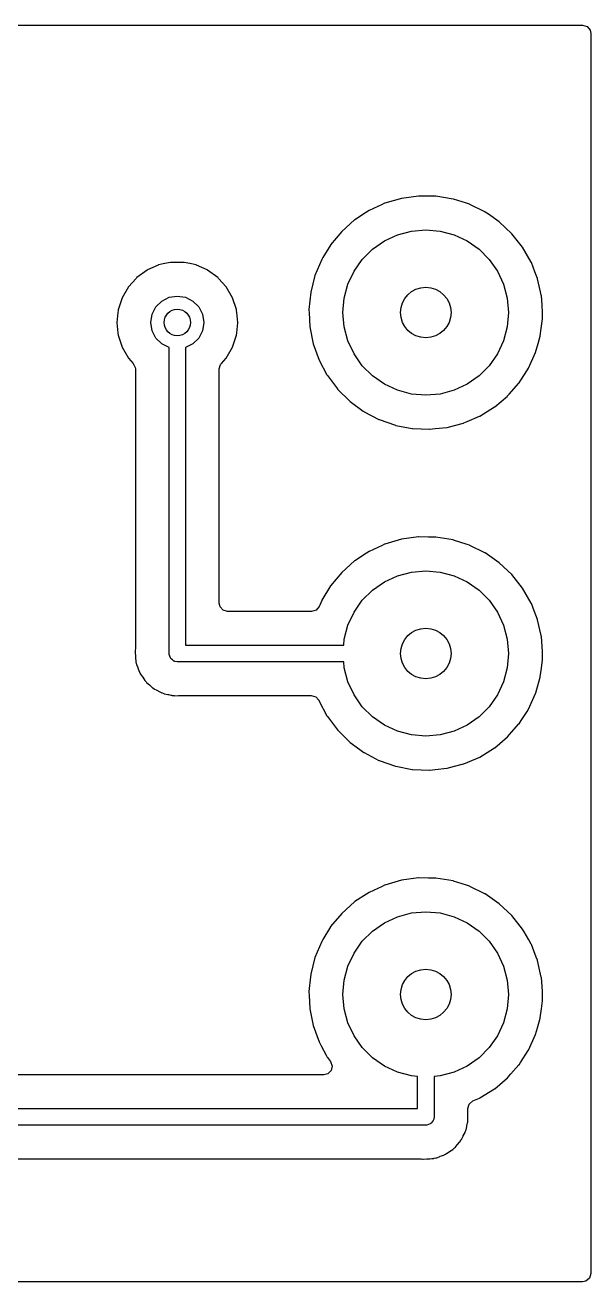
# Model space of a CAD drawing. Extents: x 50.5 to 69.5, y -69.5 to -50.5.
# Drawn here: x 60.95 to 69.49, y -69.49 to -50.51 of the extents above; entities that cross this region are included whole.
import ezdxf

# ---------------------------------------------------------------- set-up
doc = ezdxf.new("R2010")
doc.units = 0
doc.layers.add('BLACK', color=7, linetype='CONTINUOUS')

msp = doc.modelspace()

# ---------------------------------------------------------------- linework, layer by layer
at = {"layer": 'BLACK', "linetype": 'CONTINUOUS'}
for p, q in [((50.6345, -50.5085), (69.3655, -50.5085)), ((69.3655, -50.5085), (69.4336, -50.5285)), ((69.4336, -50.5285), (69.4801, -50.5822)), ((69.4801, -50.5822), (69.4915, -50.6345)), ((69.4915, -50.6345), (69.4915, -69.3655)), ((66.6334, -53.1251), (66.3824, -53.1982)), ((66.8923, -53.0899), (66.6334, -53.1251)), ((66.897, -53.0899), (66.8923, -53.0899)), ((67.0399, -53.0918), (66.897, -53.0899)), ((66.897, -53.0899), (66.897, -53.0899)), ((67.1537, -53.0933), (67.0399, -53.0918)), ((67.4117, -53.1353), (67.1537, -53.0933)), ((67.4161, -53.1367), (67.4117, -53.1353)), ((67.6144, -53.2002), (67.4161, -53.1367)), ((66.1061, -53.3332), (65.9304, -53.4484)), ((66.1451, -53.3077), (66.1061, -53.3332)), ((66.3417, -53.217), (66.1451, -53.3077)), ((66.3782, -53.2002), (66.3417, -53.217)), ((66.3824, -53.1982), (66.3782, -53.2002)), ((66.3782, -53.2002), (66.3782, -53.2002)), ((67.6606, -53.215), (67.6144, -53.2002)), ((67.6648, -53.217), (67.6606, -53.215)), ((67.8908, -53.3285), (67.6648, -53.217)), ((67.6648, -53.217), (67.6648, -53.217)), ((67.895, -53.3306), (67.8908, -53.3285)), ((67.8988, -53.3332), (67.895, -53.3306)), ((67.8989, -53.3332), (67.8988, -53.3332)), ((67.9446, -53.365), (67.8989, -53.3332)), ((65.9265, -53.451), (65.7315, -53.625)), ((65.9304, -53.4484), (65.9265, -53.451)), ((65.9304, -53.4484), (65.9304, -53.4484)), ((68.1098, -53.4796), (67.9446, -53.365)), ((68.3001, -53.6586), (68.1098, -53.4796)), ((65.7315, -53.625), (65.5644, -53.826)), ((66.375, -53.7675), (66.5725, -53.6754)), ((66.5725, -53.6754), (66.7829, -53.619)), ((66.7829, -53.619), (67, -53.6)), ((67, -53.6), (67.2171, -53.619)), ((67.2171, -53.619), (67.4275, -53.6754)), ((67.4275, -53.6754), (67.625, -53.7675)), ((68.462, -53.8639), (68.3001, -53.6586)), ((65.5619, -53.83), (65.4479, -54.018)), ((65.5644, -53.826), (65.5619, -53.83)), ((66.0424, -54.0465), (66.1965, -53.8924)), ((66.1965, -53.8924), (66.375, -53.7675)), ((67.625, -53.7675), (67.8035, -53.8924)), ((67.8035, -53.8924), (67.9576, -54.0465)), ((68.5916, -54.0908), (68.462, -53.8639)), ((63.1481, -54.0929), (63.0611, -54.1114)), ((63.1545, -54.0915), (63.1481, -54.0929)), ((63.1481, -54.0929), (63.1481, -54.0929)), ((63.3455, -54.0915), (63.1545, -54.0915)), ((63.3519, -54.0929), (63.3455, -54.0915)), ((63.4389, -54.1114), (63.3519, -54.0929)), ((63.3519, -54.0929), (63.3519, -54.0929)), ((65.4288, -54.0494), (65.3277, -54.2905)), ((65.4479, -54.018), (65.4288, -54.0494)), ((65.9175, -54.225), (66.0424, -54.0465)), ((67.9576, -54.0465), (68.0825, -54.225)), ((68.5933, -54.0952), (68.5916, -54.0908)), ((68.6484, -54.2368), (68.5933, -54.0952)), ((68.5933, -54.0952), (68.5933, -54.0952)), ((62.7932, -54.2089), (62.6387, -54.3211)), ((62.7993, -54.2062), (62.7932, -54.2089)), ((62.9617, -54.1339), (62.7993, -54.2062)), ((62.7993, -54.2062), (62.7993, -54.2062)), ((62.9677, -54.1312), (62.9617, -54.1339)), ((62.9617, -54.1339), (62.9617, -54.1339)), ((63.0611, -54.1114), (62.9677, -54.1312)), ((63.5323, -54.1312), (63.4389, -54.1114)), ((63.5383, -54.1339), (63.5323, -54.1312)), ((63.7007, -54.2062), (63.5383, -54.1339)), ((63.5383, -54.1339), (63.5383, -54.1339)), ((63.7068, -54.2089), (63.7007, -54.2062)), ((63.7007, -54.2062), (63.7007, -54.2062)), ((63.8613, -54.3211), (63.7068, -54.2089)), ((65.3277, -54.2905), (65.2634, -54.5438)), ((65.8254, -54.4225), (65.9175, -54.225)), ((68.0825, -54.225), (68.1746, -54.4225)), ((68.6864, -54.3344), (68.6484, -54.2368)), ((62.511, -54.4631), (62.4155, -54.6284)), ((62.6268, -54.3344), (62.511, -54.4631)), ((62.6343, -54.326), (62.6268, -54.3344)), ((62.6387, -54.3211), (62.6343, -54.326)), ((62.6343, -54.326), (62.6343, -54.326)), ((63.8657, -54.326), (63.8613, -54.3211)), ((63.8732, -54.3344), (63.8657, -54.326)), ((63.8657, -54.326), (63.8657, -54.326)), ((63.989, -54.4631), (63.8732, -54.3344)), ((64.0845, -54.6284), (63.989, -54.4631)), ((65.769, -54.6329), (65.8254, -54.4225)), ((68.1746, -54.4225), (68.231, -54.6329)), ((68.6874, -54.339), (68.6864, -54.3344)), ((68.7327, -54.5392), (68.6874, -54.339)), ((62.4155, -54.6284), (62.3565, -54.8101)), ((63.0149, -54.6764), (63.1264, -54.6196)), ((63.1264, -54.6196), (63.25, -54.6)), ((63.25, -54.6), (63.3736, -54.6196)), ((63.3736, -54.6196), (63.4851, -54.6764)), ((64.1415, -54.8038), (64.0845, -54.6284)), ((65.2634, -54.5438), (65.2372, -54.8038)), ((65.75, -54.85), (65.769, -54.6329)), ((68.231, -54.6329), (68.25, -54.85)), ((68.7441, -54.5893), (68.7327, -54.5392)), ((68.7444, -54.594), (68.7441, -54.5893)), ((68.7552, -54.7393), (68.7444, -54.594)), ((68.7444, -54.594), (68.7444, -54.594)), ((62.3526, -54.8469), (62.3365, -55)), ((62.3558, -54.8166), (62.3526, -54.8469)), ((62.3565, -54.8101), (62.3558, -54.8166)), ((62.3558, -54.8166), (62.3558, -54.8166)), ((62.8696, -54.8764), (62.9264, -54.7649)), ((62.9264, -54.7649), (63.0149, -54.6764)), ((63.4851, -54.6764), (63.5736, -54.7649)), ((63.5736, -54.7649), (63.6304, -54.8764)), ((64.1435, -54.8101), (64.1415, -54.8038)), ((64.1442, -54.8166), (64.1435, -54.8101)), ((64.1474, -54.8469), (64.1442, -54.8166)), ((64.1442, -54.8166), (64.1442, -54.8166)), ((64.1635, -55), (64.1474, -54.8469)), ((65.2372, -54.8038), (65.2374, -54.8085)), ((65.2374, -54.8085), (65.2394, -54.85)), ((65.2374, -54.8085), (65.2374, -54.8085)), ((65.2394, -54.85), (65.2497, -55.0649)), ((65.769, -55.0671), (65.75, -54.85)), ((68.25, -54.85), (68.231, -55.0671)), ((68.7634, -54.85), (68.7552, -54.7393)), ((68.761, -54.9423), (68.7634, -54.85)), ((62.3365, -55), (62.3372, -55.0066)), ((62.3372, -55.0066), (62.353, -55.1569)), ((62.85, -55), (62.8696, -54.8764)), ((62.8696, -55.1236), (62.85, -55)), ((63.6304, -54.8764), (63.65, -55)), ((63.65, -55), (63.6304, -55.1236)), ((64.147, -55.1569), (64.1628, -55.0066)), ((64.1628, -55.0066), (64.1635, -55)), ((68.7419, -55.0923), (68.7606, -54.9454)), ((68.7606, -54.9454), (68.761, -54.9423)), ((68.7606, -54.9454), (68.7606, -54.9454)), ((62.353, -55.1569), (62.3565, -55.1899)), ((62.3565, -55.1899), (62.4155, -55.3716)), ((62.9264, -55.2351), (62.8696, -55.1236)), ((63.0149, -55.3236), (62.9264, -55.2351)), ((63.5736, -55.2351), (63.4851, -55.3236)), ((63.6304, -55.1236), (63.5736, -55.2351)), ((64.0845, -55.3716), (64.1435, -55.1899)), ((64.1435, -55.1899), (64.147, -55.1569)), ((65.2497, -55.0649), (65.3007, -55.3213)), ((65.8254, -55.2775), (65.769, -55.0671)), ((68.231, -55.0671), (68.1746, -55.2775)), ((68.6956, -55.3167), (68.7268, -55.2061)), ((68.7268, -55.2061), (68.728, -55.2016)), ((68.7268, -55.2061), (68.7268, -55.2061)), ((68.728, -55.2016), (68.7419, -55.0923)), ((62.4155, -55.3716), (62.511, -55.5369)), ((63.125, -55.3797), (63.0149, -55.3236)), ((63.125, -60), (63.125, -55.3797)), ((63.4851, -55.3236), (63.375, -55.3797)), ((63.375, -55.3797), (63.375, -59.875)), ((63.989, -55.5369), (64.0845, -55.3716)), ((65.3007, -55.3213), (65.389, -55.5673)), ((65.9175, -55.475), (65.8254, -55.2775)), ((68.1746, -55.2775), (68.0825, -55.475)), ((68.6571, -55.4531), (68.6956, -55.3167)), ((62.511, -55.5369), (62.5841, -55.6182)), ((62.5841, -55.6182), (62.6149, -55.6822)), ((63.9035, -55.6344), (63.9159, -55.6182)), ((63.9159, -55.6182), (63.989, -55.5369)), ((65.389, -55.5673), (65.3912, -55.5714)), ((65.3912, -55.5714), (65.5084, -55.7894)), ((66.0424, -55.6535), (65.9175, -55.475)), ((68.0825, -55.475), (67.9576, -55.6535)), ((68.5497, -55.6914), (68.6571, -55.4531)), ((62.6149, -55.6822), (62.6165, -55.7025)), ((62.6165, -55.7025), (62.6165, -59.9282)), ((63.8835, -55.7025), (63.9035, -55.6344)), ((63.8835, -59.2405), (63.8835, -55.7025)), ((65.5084, -55.7894), (65.5127, -55.7975)), ((65.5127, -55.7975), (65.5155, -55.8012)), ((65.5155, -55.8012), (65.5155, -55.8012)), ((65.5155, -55.8012), (65.6663, -56.0032)), ((66.1965, -55.8076), (66.0424, -55.6535)), ((66.375, -55.9325), (66.1965, -55.8076)), ((67.8035, -55.8076), (67.625, -55.9325)), ((67.9576, -55.6535), (67.8035, -55.8076)), ((68.435, -55.8697), (68.536, -55.7128)), ((68.536, -55.7128), (68.5497, -55.6914)), ((66.5725, -56.0246), (66.375, -55.9325)), ((67.625, -55.9325), (67.4275, -56.0246)), ((68.2567, -56.0841), (68.4053, -55.9148)), ((68.4053, -55.9148), (68.4083, -55.9113)), ((68.4053, -55.9148), (68.4053, -55.9148)), ((68.4083, -55.9113), (68.435, -55.8697)), ((65.6663, -56.0032), (65.6663, -56.0032)), ((65.6663, -56.0032), (65.6691, -56.0069)), ((65.6691, -56.0069), (65.6724, -56.0102)), ((65.6724, -56.0102), (65.6724, -56.0102)), ((65.6724, -56.0102), (65.8514, -56.1876)), ((65.8514, -56.1876), (65.8547, -56.1909)), ((66.7829, -56.081), (66.5725, -56.0246)), ((67, -56.1), (66.7829, -56.081)), ((67.2171, -56.081), (67, -56.1)), ((67.4275, -56.0246), (67.2171, -56.081)), ((68.0401, -56.2736), (68.2324, -56.1108)), ((68.2324, -56.1108), (68.236, -56.1078)), ((68.2324, -56.1108), (68.2324, -56.1108)), ((68.236, -56.1078), (68.2567, -56.0841)), ((65.8547, -56.1909), (65.8585, -56.1937)), ((65.8585, -56.1937), (65.8585, -56.1937)), ((65.8585, -56.1937), (66.0548, -56.3376)), ((66.0548, -56.3376), (66.0655, -56.3455)), ((66.0655, -56.3455), (66.0697, -56.3477)), ((66.0697, -56.3477), (66.0697, -56.3477)), ((66.0697, -56.3477), (66.2927, -56.465)), ((67.8143, -56.4142), (68.0365, -56.2766)), ((68.0365, -56.2766), (68.0401, -56.2736)), ((68.0401, -56.2736), (68.0401, -56.2736)), ((66.2927, -56.465), (66.2927, -56.465)), ((66.2927, -56.465), (66.2968, -56.4672)), ((66.2968, -56.4672), (66.5436, -56.5533)), ((66.5436, -56.5533), (66.5482, -56.5542)), ((66.5482, -56.5542), (66.7958, -56.6012)), ((67.3214, -56.5839), (67.4341, -56.5542)), ((67.4341, -56.5542), (67.5696, -56.5185)), ((67.5696, -56.5185), (67.5741, -56.5174)), ((67.5696, -56.5185), (67.5696, -56.5185)), ((67.5741, -56.5174), (67.6256, -56.4952)), ((67.6256, -56.4952), (67.81, -56.416)), ((67.81, -56.416), (67.8143, -56.4142)), ((66.7958, -56.6012), (66.7958, -56.6012)), ((66.7958, -56.6012), (66.8004, -56.6021)), ((66.8004, -56.6021), (66.931, -56.6072)), ((66.931, -56.6072), (67.0569, -56.6122)), ((67.0569, -56.6122), (67.0569, -56.6122)), ((67.0569, -56.6122), (67.0615, -56.6124)), ((67.0615, -56.6124), (67.141, -56.6037)), ((67.141, -56.6037), (67.3167, -56.5844)), ((67.3167, -56.5844), (67.3214, -56.5839)), ((67.3167, -56.5844), (67.3167, -56.5844)), ((66.6334, -58.2751), (66.3824, -58.3482)), ((66.8923, -58.2399), (66.6334, -58.2751)), ((66.897, -58.2399), (66.8923, -58.2399)), ((67.0399, -58.2418), (66.897, -58.2399)), ((66.897, -58.2399), (66.897, -58.2399)), ((67.1537, -58.2433), (67.0399, -58.2418)), ((67.4117, -58.2853), (67.1537, -58.2433)), ((66.1451, -58.4577), (66.1061, -58.4832)), ((66.3417, -58.367), (66.1451, -58.4577)), ((66.3782, -58.3502), (66.3417, -58.367)), ((66.3824, -58.3482), (66.3782, -58.3502)), ((66.3782, -58.3502), (66.3782, -58.3502)), ((67.4161, -58.2867), (67.4117, -58.2853)), ((67.6246, -58.3534), (67.4161, -58.2867)), ((67.6606, -58.365), (67.6246, -58.3534)), ((67.6648, -58.367), (67.6606, -58.365)), ((67.8908, -58.4785), (67.6648, -58.367)), ((67.6648, -58.367), (67.6648, -58.367)), ((65.9265, -58.601), (65.7315, -58.775)), ((65.9304, -58.5984), (65.9265, -58.601)), ((66.1061, -58.4832), (65.9304, -58.5984)), ((65.9304, -58.5984), (65.9304, -58.5984)), ((67.895, -58.4806), (67.8908, -58.4785)), ((68.1098, -58.6296), (67.895, -58.4806)), ((68.3001, -58.8086), (68.1098, -58.6296)), ((65.7315, -58.775), (65.5644, -58.976)), ((66.375, -58.9175), (66.5725, -58.8254)), ((66.5725, -58.8254), (66.7829, -58.769)), ((66.7829, -58.769), (67, -58.75)), ((67, -58.75), (67.2171, -58.769)), ((67.2171, -58.769), (67.4275, -58.8254)), ((67.4275, -58.8254), (67.625, -58.9175)), ((68.462, -59.0139), (68.3001, -58.8086)), ((65.5619, -58.98), (65.4323, -59.1936)), ((65.5644, -58.976), (65.5619, -58.98)), ((66.1965, -59.0424), (66.375, -58.9175)), ((67.625, -58.9175), (67.8035, -59.0424)), ((68.5916, -59.2408), (68.462, -59.0139)), ((65.4288, -59.1994), (65.3999, -59.2682)), ((65.4323, -59.1936), (65.4288, -59.1994)), ((65.9175, -59.375), (66.0424, -59.1965)), ((66.0424, -59.1965), (66.1965, -59.0424)), ((67.8035, -59.0424), (67.9576, -59.1965)), ((67.9576, -59.1965), (68.0825, -59.375)), ((63.8949, -59.2928), (63.8835, -59.2405)), ((63.9414, -59.3465), (63.8949, -59.2928)), ((64.0095, -59.3665), (63.9414, -59.3465)), ((65.2749, -59.3665), (64.0095, -59.3665)), ((65.3463, -59.3443), (65.2749, -59.3665)), ((65.3911, -59.2892), (65.3463, -59.3443)), ((65.3999, -59.2682), (65.3911, -59.2892)), ((65.8254, -59.5725), (65.9175, -59.375)), ((68.0825, -59.375), (68.1746, -59.5725)), ((68.5933, -59.2452), (68.5916, -59.2408)), ((68.6354, -59.3534), (68.5933, -59.2452)), ((68.5933, -59.2452), (68.5933, -59.2452)), ((68.6864, -59.4844), (68.6354, -59.3534)), ((65.769, -59.7829), (65.8254, -59.5725)), ((68.1746, -59.5725), (68.231, -59.7829)), ((68.6874, -59.489), (68.6864, -59.4844)), ((68.7421, -59.7306), (68.6874, -59.489)), ((65.7609, -59.875), (65.769, -59.7829)), ((68.231, -59.7829), (68.25, -60)), ((68.7441, -59.7393), (68.7421, -59.7306)), ((68.7444, -59.744), (68.7441, -59.7393)), ((68.761, -59.9678), (68.7444, -59.744)), ((68.7444, -59.744), (68.7444, -59.744)), ((62.6143, -59.9518), (62.6127, -59.9599)), ((62.6127, -59.9599), (62.6154, -60.0032)), ((62.6165, -59.9282), (62.6143, -59.9518)), ((63.375, -59.875), (65.7609, -59.875)), ((68.7634, -60), (68.761, -59.9678)), ((62.6154, -60.0032), (62.6163, -60.016)), ((62.6163, -60.016), (62.6165, -60.0239)), ((62.6165, -60.0239), (62.6165, -60.0399)), ((62.6165, -60.0399), (62.6185, -60.0557)), ((62.6185, -60.0557), (62.6192, -60.0636)), ((62.6192, -60.0636), (62.6228, -60.1197)), ((62.6228, -60.1197), (62.6252, -60.1272)), ((62.6252, -60.1272), (62.6253, -60.1275)), ((62.6253, -60.1275), (62.6305, -60.1506)), ((62.6305, -60.1506), (62.6305, -60.1509)), ((62.6305, -60.1509), (62.6305, -60.1509)), ((62.6305, -60.1509), (62.6315, -60.1588)), ((62.6315, -60.1588), (62.6344, -60.1662)), ((62.6344, -60.1662), (62.6344, -60.1662)), ((62.6344, -60.1662), (62.6522, -60.211)), ((63.1275, -60.0087), (63.125, -60)), ((63.1262, -60.0176), (63.1275, -60.0087)), ((63.1373, -60.0419), (63.1262, -60.0176)), ((63.1448, -60.0675), (63.1373, -60.0419)), ((63.1516, -60.0735), (63.1448, -60.0675)), ((63.1554, -60.0817), (63.1516, -60.0735)), ((63.1778, -60.0962), (63.1554, -60.0817)), ((63.198, -60.1137), (63.1778, -60.0962)), ((63.2069, -60.115), (63.198, -60.1137)), ((63.2145, -60.1199), (63.2069, -60.115)), ((63.25, -60.125), (63.2145, -60.1199)), ((65.7609, -60.125), (63.25, -60.125)), ((65.769, -60.2171), (65.7609, -60.125)), ((68.25, -60), (68.231, -60.2171)), ((68.7448, -60.2195), (68.7606, -60.0954)), ((68.7606, -60.0954), (68.761, -60.0923)), ((68.7606, -60.0954), (68.7606, -60.0954)), ((68.761, -60.0923), (68.7618, -60.0636)), ((68.7618, -60.0636), (68.7628, -60.0239)), ((68.7628, -60.0239), (68.7634, -60)), ((62.6522, -60.211), (62.6549, -60.2184)), ((62.6549, -60.2184), (62.6722, -60.2719)), ((62.6722, -60.2719), (62.6765, -60.2786)), ((62.6765, -60.2786), (62.6765, -60.2786)), ((62.6765, -60.2786), (62.6766, -60.2788)), ((62.6766, -60.2788), (62.6874, -60.3)), ((62.6874, -60.3), (62.6875, -60.3002)), ((62.6875, -60.3002), (62.6875, -60.3003)), ((62.6875, -60.3003), (62.6904, -60.3076)), ((62.6904, -60.3076), (62.6951, -60.314)), ((62.6951, -60.314), (62.6951, -60.314)), ((62.6951, -60.314), (62.7235, -60.3531)), ((62.7235, -60.3531), (62.7279, -60.3596)), ((62.7279, -60.3596), (62.758, -60.407)), ((65.8254, -60.4275), (65.769, -60.2171)), ((68.231, -60.2171), (68.1746, -60.4275)), ((68.6597, -60.5937), (68.7268, -60.3561)), ((68.7268, -60.3561), (68.728, -60.3516)), ((68.7268, -60.3561), (68.7268, -60.3561)), ((68.728, -60.3516), (68.7448, -60.2195)), ((62.758, -60.407), (62.7638, -60.4124)), ((62.7638, -60.4124), (62.7638, -60.4124)), ((62.7638, -60.4124), (62.764, -60.4127)), ((62.764, -60.4127), (62.7797, -60.4304)), ((62.7797, -60.4304), (62.7845, -60.4371)), ((62.7845, -60.4371), (62.7906, -60.4422)), ((62.7906, -60.4422), (62.7906, -60.4422)), ((62.7906, -60.4422), (62.8278, -60.4729)), ((62.8278, -60.4729), (62.8337, -60.4781)), ((62.8337, -60.4781), (62.8689, -60.5112)), ((62.8689, -60.5112), (62.8689, -60.5112)), ((62.8689, -60.5112), (62.8747, -60.5166)), ((62.8747, -60.5166), (62.8819, -60.5206)), ((62.8819, -60.5206), (62.9015, -60.5339)), ((62.9015, -60.5339), (62.9017, -60.5341)), ((62.9017, -60.5341), (62.9018, -60.5341)), ((62.9018, -60.5341), (62.9079, -60.5391)), ((62.9079, -60.5391), (62.9302, -60.5496)), ((62.9302, -60.5496), (62.9587, -60.563)), ((65.9175, -60.625), (65.8254, -60.4275)), ((68.1746, -60.4275), (68.0825, -60.625)), ((62.9587, -60.563), (62.9657, -60.5666)), ((62.9657, -60.5666), (63.0149, -60.5937)), ((63.0149, -60.5937), (63.0226, -60.5957)), ((63.0226, -60.5957), (63.0226, -60.5957)), ((63.0226, -60.5957), (63.0229, -60.5957)), ((63.0229, -60.5957), (63.0452, -60.6038)), ((63.0452, -60.6038), (63.0455, -60.6039)), ((63.0455, -60.6039), (63.0455, -60.6039)), ((63.0455, -60.6039), (63.0527, -60.6073)), ((63.0527, -60.6073), (63.1078, -60.6178)), ((63.1078, -60.6178), (63.1156, -60.6195)), ((63.1156, -60.6195), (63.1496, -60.6283)), ((63.1496, -60.6283), (63.1623, -60.6315)), ((63.1623, -60.6315), (63.1623, -60.6315)), ((63.1623, -60.6315), (63.17, -60.6335)), ((63.17, -60.6335), (63.1782, -60.6335)), ((63.1782, -60.6335), (63.2018, -60.6357)), ((63.2018, -60.6357), (63.2021, -60.6358)), ((63.2021, -60.6358), (63.2021, -60.6358)), ((63.2021, -60.6358), (63.2099, -60.6373)), ((63.2099, -60.6373), (63.266, -60.6337)), ((63.266, -60.6337), (63.2739, -60.6335)), ((63.2739, -60.6335), (65.2703, -60.6335)), ((65.2703, -60.6335), (65.3384, -60.6535)), ((65.3384, -60.6535), (65.3849, -60.7072)), ((65.3849, -60.7072), (65.3855, -60.7086)), ((65.3855, -60.7086), (65.3855, -60.7086)), ((65.3855, -60.7086), (65.3874, -60.7128)), ((65.3874, -60.7128), (65.389, -60.7173)), ((65.389, -60.7173), (65.3912, -60.7214)), ((65.3912, -60.7214), (65.3912, -60.7214)), ((65.3912, -60.7214), (65.5086, -60.9398)), ((66.0424, -60.8035), (65.9175, -60.625)), ((68.0825, -60.625), (67.9576, -60.8035)), ((68.5497, -60.8414), (68.6571, -60.6031)), ((68.6571, -60.6031), (68.6597, -60.5937)), ((66.1965, -60.9576), (66.0424, -60.8035)), ((67.9576, -60.8035), (67.8035, -60.9576)), ((68.4384, -61.0145), (68.5289, -60.8739)), ((68.5289, -60.8739), (68.5497, -60.8414)), ((65.5086, -60.9398), (65.5127, -60.9475)), ((65.5127, -60.9475), (65.5155, -60.9512)), ((65.5155, -60.9512), (65.5155, -60.9512)), ((65.5155, -60.9512), (65.6663, -61.1532)), ((66.375, -61.0825), (66.1965, -60.9576)), ((66.5725, -61.1746), (66.375, -61.0825)), ((67.625, -61.0825), (67.4275, -61.1746)), ((67.8035, -60.9576), (67.625, -61.0825)), ((68.295, -61.1905), (68.4053, -61.0648)), ((68.4053, -61.0648), (68.4083, -61.0613)), ((68.4053, -61.0648), (68.4053, -61.0648)), ((68.4083, -61.0613), (68.4384, -61.0145)), ((65.6663, -61.1532), (65.6663, -61.1532)), ((65.6663, -61.1532), (65.6691, -61.1569)), ((65.6691, -61.1569), (65.6724, -61.1602)), ((65.6724, -61.1602), (65.6724, -61.1602)), ((65.6724, -61.1602), (65.7993, -61.2859)), ((65.7993, -61.2859), (65.8547, -61.3409)), ((66.7829, -61.231), (66.5725, -61.1746)), ((67, -61.25), (66.7829, -61.231)), ((67.2171, -61.231), (67, -61.25)), ((67.4275, -61.1746), (67.2171, -61.231)), ((68.0401, -61.4236), (68.2324, -61.2608)), ((68.2324, -61.2608), (68.236, -61.2578)), ((68.2324, -61.2608), (68.2324, -61.2608)), ((68.236, -61.2578), (68.295, -61.1905)), ((65.8547, -61.3409), (65.8585, -61.3437)), ((65.8585, -61.3437), (65.8585, -61.3437)), ((65.8585, -61.3437), (66.006, -61.4518)), ((66.006, -61.4518), (66.0655, -61.4955)), ((66.0655, -61.4955), (66.0697, -61.4977)), ((66.0697, -61.4977), (66.0697, -61.4977)), ((66.0697, -61.4977), (66.2927, -61.615)), ((67.8143, -61.5642), (68.0365, -61.4266)), ((68.0365, -61.4266), (68.0401, -61.4236)), ((68.0401, -61.4236), (68.0401, -61.4236)), ((66.2927, -61.615), (66.2927, -61.615)), ((66.2927, -61.615), (66.2968, -61.6172)), ((66.2968, -61.6172), (66.5436, -61.7033)), ((67.4341, -61.7042), (67.5696, -61.6685)), ((67.5696, -61.6685), (67.5741, -61.6674)), ((67.5696, -61.6685), (67.5696, -61.6685)), ((67.5741, -61.6674), (67.8143, -61.5642)), ((66.5436, -61.7033), (66.5482, -61.7042)), ((66.5482, -61.7042), (66.7958, -61.7512)), ((66.7958, -61.7512), (66.7958, -61.7512)), ((66.7958, -61.7512), (66.8004, -61.7521)), ((66.8004, -61.7521), (66.931, -61.7572)), ((66.931, -61.7572), (67.0569, -61.7622)), ((67.0569, -61.7622), (67.0569, -61.7622)), ((67.0569, -61.7622), (67.0615, -61.7624)), ((67.0615, -61.7624), (67.141, -61.7537)), ((67.141, -61.7537), (67.3167, -61.7344)), ((67.3167, -61.7344), (67.3214, -61.7339)), ((67.3167, -61.7344), (67.3167, -61.7344)), ((67.3214, -61.7339), (67.4341, -61.7042)), ((66.8923, -63.3899), (66.6334, -63.4251)), ((66.897, -63.3899), (66.8923, -63.3899)), ((67.0399, -63.3918), (66.897, -63.3899)), ((66.897, -63.3899), (66.897, -63.3899)), ((67.1537, -63.3933), (67.0399, -63.3918)), ((67.4117, -63.4353), (67.1537, -63.3933)), ((66.3417, -63.517), (66.1451, -63.6077)), ((66.3782, -63.5002), (66.3417, -63.517)), ((66.3824, -63.4982), (66.3782, -63.5002)), ((66.3782, -63.5002), (66.3782, -63.5002)), ((66.6334, -63.4251), (66.3824, -63.4982)), ((67.4161, -63.4367), (67.4117, -63.4353)), ((67.6144, -63.5002), (67.4161, -63.4367)), ((67.6606, -63.515), (67.6144, -63.5002)), ((67.6648, -63.517), (67.6606, -63.515)), ((67.8908, -63.6285), (67.6648, -63.517)), ((67.6648, -63.517), (67.6648, -63.517)), ((65.9265, -63.751), (65.7315, -63.925)), ((65.9304, -63.7484), (65.9265, -63.751)), ((66.1061, -63.6332), (65.9304, -63.7484)), ((65.9304, -63.7484), (65.9304, -63.7484)), ((66.1451, -63.6077), (66.1061, -63.6332)), ((67.895, -63.6306), (67.8908, -63.6285)), ((68.1098, -63.7796), (67.895, -63.6306)), ((68.3001, -63.9586), (68.1098, -63.7796)), ((65.7315, -63.925), (65.5644, -64.126)), ((66.5725, -63.9754), (66.7829, -63.919)), ((66.7829, -63.919), (67, -63.9)), ((67, -63.9), (67.2171, -63.919)), ((67.2171, -63.919), (67.4275, -63.9754)), ((68.462, -64.1639), (68.3001, -63.9586)), ((65.5619, -64.13), (65.4465, -64.3203)), ((65.5644, -64.126), (65.5619, -64.13)), ((66.1965, -64.1924), (66.375, -64.0675)), ((66.375, -64.0675), (66.5725, -63.9754)), ((67.4275, -63.9754), (67.625, -64.0675)), ((67.625, -64.0675), (67.8035, -64.1924)), ((65.4288, -64.3494), (65.3277, -64.5905)), ((65.4465, -64.3203), (65.4288, -64.3494)), ((65.9175, -64.525), (66.0424, -64.3465)), ((66.0424, -64.3465), (66.1965, -64.1924)), ((67.8035, -64.1924), (67.9576, -64.3465)), ((67.9576, -64.3465), (68.0825, -64.525)), ((68.4839, -64.2023), (68.462, -64.1639)), ((68.554, -64.325), (68.4839, -64.2023)), ((68.5916, -64.3908), (68.554, -64.325)), ((65.8254, -64.7225), (65.9175, -64.525)), ((68.0825, -64.525), (68.1746, -64.7225)), ((68.5933, -64.3952), (68.5916, -64.3908)), ((68.6676, -64.5861), (68.5933, -64.3952)), ((68.5933, -64.3952), (68.5933, -64.3952)), ((65.3277, -64.5905), (65.2634, -64.8438)), ((65.769, -64.9329), (65.8254, -64.7225)), ((68.1746, -64.7225), (68.231, -64.9329)), ((68.6864, -64.6344), (68.6676, -64.5861)), ((68.6874, -64.639), (68.6864, -64.6344)), ((68.7336, -64.8431), (68.6874, -64.639)), ((65.2592, -64.8848), (65.2372, -65.1038)), ((65.2629, -64.8484), (65.2592, -64.8848)), ((65.2634, -64.8438), (65.2629, -64.8484)), ((65.2629, -64.8484), (65.2629, -64.8484)), ((68.7441, -64.8893), (68.7336, -64.8431)), ((68.7444, -64.894), (68.7441, -64.8893)), ((68.7597, -65.0992), (68.7444, -64.894)), ((68.7444, -64.894), (68.7444, -64.894)), ((65.2372, -65.1038), (65.2374, -65.1085)), ((65.2374, -65.1085), (65.2374, -65.1085)), ((65.2374, -65.1085), (65.24, -65.1627)), ((65.75, -65.15), (65.769, -64.9329)), ((68.231, -64.9329), (68.25, -65.15)), ((68.7634, -65.15), (68.7597, -65.0992)), ((65.24, -65.1627), (65.2497, -65.3649)), ((65.769, -65.3671), (65.75, -65.15)), ((68.25, -65.15), (68.231, -65.3671)), ((68.745, -65.368), (68.7606, -65.2454)), ((68.7606, -65.2454), (68.761, -65.2423)), ((68.7606, -65.2454), (68.7606, -65.2454)), ((68.761, -65.2423), (68.7634, -65.15)), ((65.2497, -65.3649), (65.3007, -65.6213)), ((65.8254, -65.5775), (65.769, -65.3671)), ((68.231, -65.3671), (68.1746, -65.5775)), ((68.728, -65.5016), (68.745, -65.368)), ((65.3007, -65.6213), (65.389, -65.8673)), ((65.9175, -65.775), (65.8254, -65.5775)), ((68.1746, -65.5775), (68.0825, -65.775)), ((68.6571, -65.7531), (68.6853, -65.653)), ((68.6853, -65.653), (68.7268, -65.5061)), ((68.7268, -65.5061), (68.728, -65.5016)), ((68.7268, -65.5061), (68.7268, -65.5061)), ((65.389, -65.8673), (65.4217, -65.9281)), ((66.0424, -65.9535), (65.9175, -65.775)), ((68.0825, -65.775), (67.9576, -65.9535)), ((68.5497, -65.9914), (68.6571, -65.7531)), ((65.4217, -65.9281), (65.4955, -66.0654)), ((66.1965, -66.1076), (66.0424, -65.9535)), ((67.9576, -65.9535), (67.8035, -66.1076)), ((68.4296, -66.1783), (68.5472, -65.9954)), ((68.5472, -65.9954), (68.5497, -65.9914)), ((65.4955, -66.0654), (65.5127, -66.0975)), ((65.5127, -66.0975), (65.5155, -66.1012)), ((65.5155, -66.1012), (65.5155, -66.1012)), ((65.5155, -66.1012), (65.5632, -66.1651)), ((65.5632, -66.1651), (65.588, -66.2317)), ((65.588, -66.2317), (65.5728, -66.301)), ((66.375, -66.2325), (66.1965, -66.1076)), ((66.5725, -66.3246), (66.375, -66.2325)), ((67.625, -66.2325), (67.4275, -66.3246)), ((67.8035, -66.1076), (67.625, -66.2325)), ((68.2857, -66.3512), (68.4053, -66.2148)), ((68.4053, -66.2148), (68.4083, -66.2113)), ((68.4053, -66.2148), (68.4053, -66.2148)), ((68.4083, -66.2113), (68.4296, -66.1783)), ((65.4623, -66.3665), (59.9466, -66.3665)), ((65.5225, -66.3512), (65.4623, -66.3665)), ((65.5728, -66.301), (65.5225, -66.3512)), ((66.7829, -66.381), (66.5725, -66.3246)), ((66.875, -66.3891), (66.7829, -66.381)), ((66.875, -66.875), (66.875, -66.3891)), ((67.2171, -66.381), (67.125, -66.3891)), ((67.125, -66.3891), (67.125, -67)), ((67.4275, -66.3246), (67.2171, -66.381)), ((68.0401, -66.5736), (68.2324, -66.4108)), ((68.2324, -66.4108), (68.236, -66.4078)), ((68.2324, -66.4108), (68.2324, -66.4108)), ((68.236, -66.4078), (68.2857, -66.3512)), ((67.8143, -66.7142), (68.0365, -66.5766)), ((68.0365, -66.5766), (68.0401, -66.5736)), ((68.0401, -66.5736), (68.0401, -66.5736)), ((67.6335, -66.8748), (67.6535, -66.8067)), ((67.6535, -66.8067), (67.7098, -66.7591)), ((67.7098, -66.7591), (67.81, -66.716)), ((67.81, -66.716), (67.8143, -66.7142)), ((56.8797, -66.875), (66.875, -66.875)), ((67.125, -67), (67.1199, -67.0355)), ((67.6335, -66.9761), (67.6335, -66.8748)), ((67.6337, -66.984), (67.6335, -66.9761)), ((67.6373, -67.0401), (67.6337, -66.984)), ((67, -67.125), (56.8797, -67.125)), ((67.0087, -67.1225), (67, -67.125)), ((67.0176, -67.1238), (67.0087, -67.1225)), ((67.0419, -67.1127), (67.0176, -67.1238)), ((67.0675, -67.1052), (67.0419, -67.1127)), ((67.0735, -67.0984), (67.0675, -67.1052)), ((67.0817, -67.0946), (67.0735, -67.0984)), ((67.0962, -67.0722), (67.0817, -67.0946)), ((67.1137, -67.052), (67.0962, -67.0722)), ((67.115, -67.0431), (67.1137, -67.052)), ((67.1199, -67.0355), (67.115, -67.0431)), ((67.6039, -67.2045), (67.6073, -67.1973)), ((67.6073, -67.1973), (67.6178, -67.1422)), ((67.6178, -67.1422), (67.6195, -67.1344)), ((67.6195, -67.1344), (67.6315, -67.0877)), ((67.6315, -67.0877), (67.6335, -67.08)), ((67.6315, -67.0877), (67.6315, -67.0877)), ((67.6335, -67.0718), (67.6357, -67.0482)), ((67.6335, -67.08), (67.6335, -67.0718)), ((67.6357, -67.0482), (67.6358, -67.0479)), ((67.6358, -67.0479), (67.6373, -67.0401)), ((67.6358, -67.0479), (67.6358, -67.0479)), ((67.4781, -67.4163), (67.5112, -67.3811)), ((67.5112, -67.3811), (67.5166, -67.3753)), ((67.5112, -67.3811), (67.5112, -67.3811)), ((67.5166, -67.3753), (67.5206, -67.3681)), ((67.5206, -67.3681), (67.5339, -67.3485)), ((67.5339, -67.3485), (67.5341, -67.3483)), ((67.5341, -67.3482), (67.5391, -67.3421)), ((67.5341, -67.3483), (67.5341, -67.3482)), ((67.5391, -67.3421), (67.563, -67.2913)), ((67.563, -67.2913), (67.5666, -67.2843)), ((67.5666, -67.2843), (67.5937, -67.2351)), ((67.5937, -67.2351), (67.5957, -67.2274)), ((67.5957, -67.2271), (67.6038, -67.2048)), ((67.5957, -67.2274), (67.5957, -67.2271)), ((67.5957, -67.2274), (67.5957, -67.2274)), ((67.6038, -67.2048), (67.6039, -67.2045)), ((67.6039, -67.2045), (67.6039, -67.2045)), ((67.2184, -67.5951), (67.2719, -67.5778)), ((67.2719, -67.5778), (67.2786, -67.5735)), ((67.2786, -67.5735), (67.2788, -67.5733)), ((67.2788, -67.5733), (67.3, -67.5626)), ((67.3, -67.5626), (67.3002, -67.5625)), ((67.3002, -67.5625), (67.3003, -67.5625)), ((67.3003, -67.5625), (67.3076, -67.5596)), ((67.3076, -67.5596), (67.314, -67.5549)), ((67.314, -67.5549), (67.3531, -67.5265)), ((67.314, -67.5549), (67.314, -67.5549)), ((67.3531, -67.5265), (67.3596, -67.5221)), ((67.3596, -67.5221), (67.407, -67.492)), ((67.407, -67.492), (67.4127, -67.486)), ((67.4127, -67.486), (67.4304, -67.4703)), ((67.4304, -67.4703), (67.4307, -67.4701)), ((67.4307, -67.4701), (67.4371, -67.4655)), ((67.4307, -67.4701), (67.4307, -67.4701)), ((67.4371, -67.4655), (67.4422, -67.4594)), ((67.4422, -67.4594), (67.4729, -67.4222)), ((67.4729, -67.4222), (67.4781, -67.4163)), ((57.2082, -67.6335), (66.9282, -67.6335)), ((66.9282, -67.6335), (66.9518, -67.6357)), ((66.9518, -67.6357), (66.9521, -67.6358)), ((66.9521, -67.6358), (66.9521, -67.6358)), ((66.9521, -67.6358), (66.9599, -67.6373)), ((66.9599, -67.6373), (67.016, -67.6337)), ((67.016, -67.6337), (67.0239, -67.6335)), ((67.0239, -67.6335), (67.0399, -67.6335)), ((67.0399, -67.6335), (67.0557, -67.6315)), ((67.0557, -67.6315), (67.0636, -67.6308)), ((67.0636, -67.6308), (67.091, -67.629)), ((67.091, -67.629), (67.1117, -67.6277)), ((67.1117, -67.6277), (67.1196, -67.6272)), ((67.1117, -67.6277), (67.1117, -67.6277)), ((67.1196, -67.6272), (67.1272, -67.6248)), ((67.1272, -67.6248), (67.1275, -67.6247)), ((67.1275, -67.6247), (67.1506, -67.6195)), ((67.1506, -67.6195), (67.1509, -67.6195)), ((67.1509, -67.6195), (67.1588, -67.6185)), ((67.1509, -67.6195), (67.1509, -67.6195)), ((67.1588, -67.6185), (67.1662, -67.6156)), ((67.1662, -67.6156), (67.211, -67.5978)), ((67.1662, -67.6156), (67.1662, -67.6156)), ((67.211, -67.5978), (67.2184, -67.5951)), ((69.4715, -69.4336), (69.4178, -69.4801)), ((69.4915, -69.3655), (69.4715, -69.4336)), ((69.3655, -69.4915), (50.6345, -69.4915)), ((69.4178, -69.4801), (69.3655, -69.4915))]:
    msp.add_line(p, q, dxfattribs=at)
at = {"layer": 'BLACK'}
for centre, radius in [((67, -54.85), 0.381), ((63.25, -55), 0.2), ((67, -60), 0.381), ((67, -65.15), 0.381)]:
    msp.add_circle(centre, radius, dxfattribs=at)

doc.saveas('drawing.dxf')
